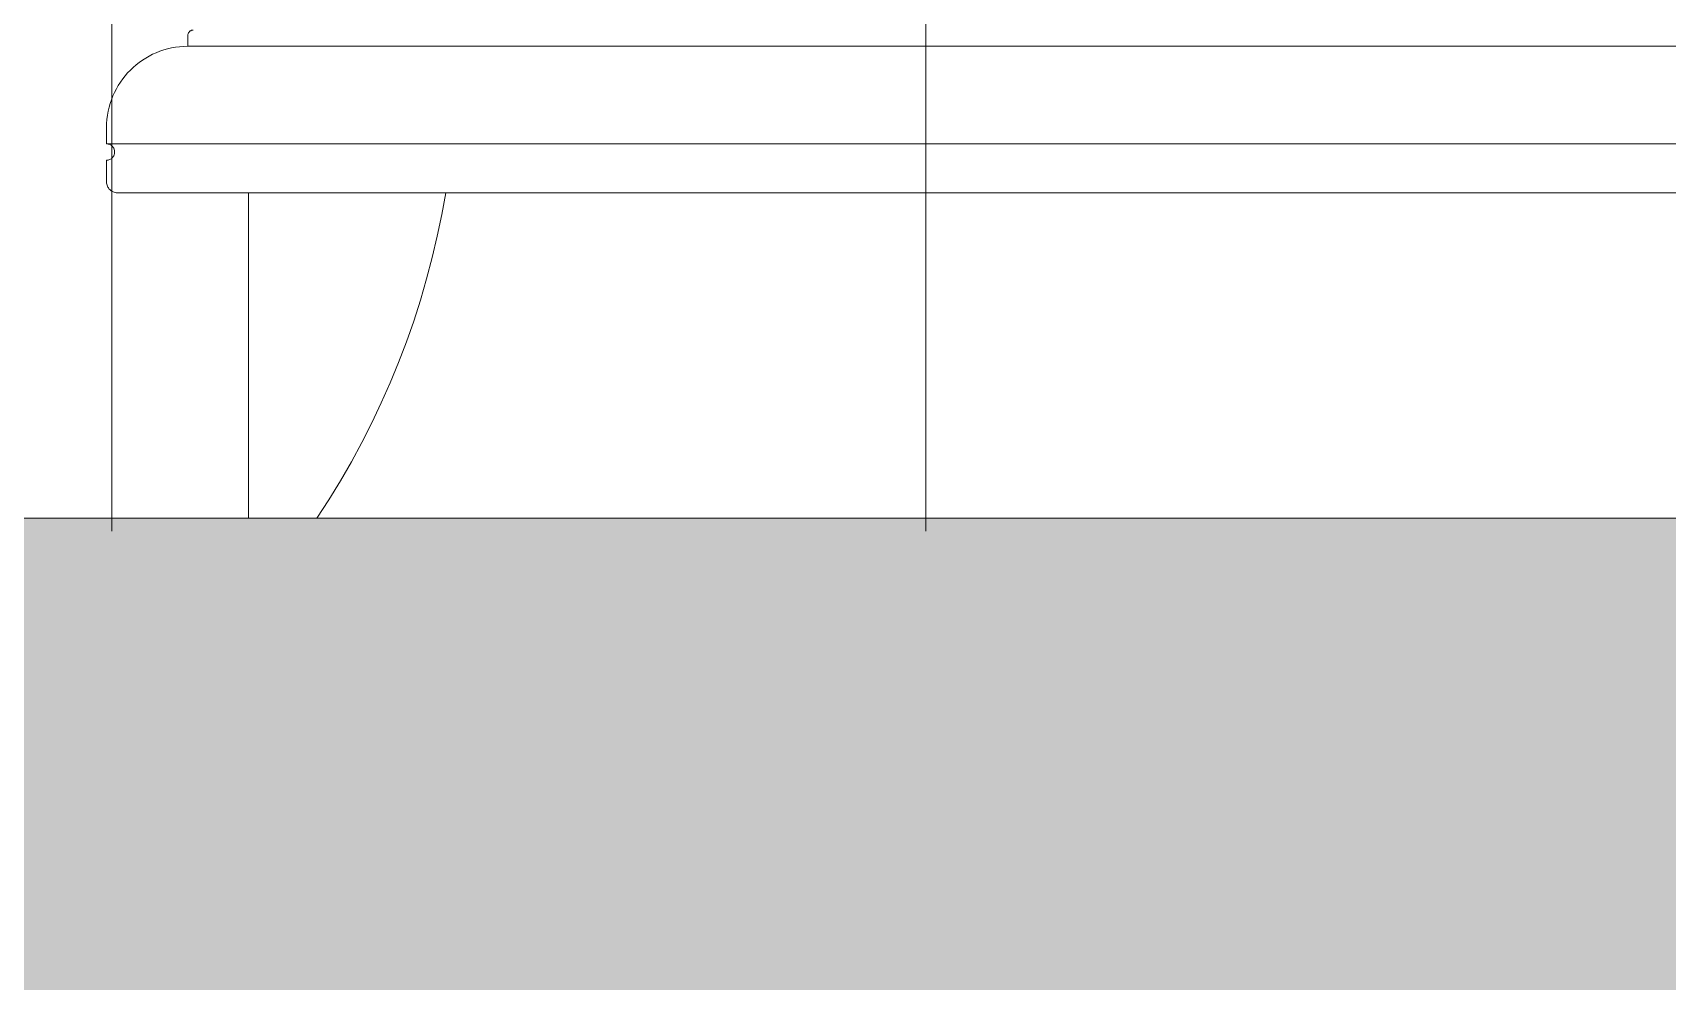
# Model space of a CAD drawing. Header units: millimetres. Extents: x 3162 to 221128, y -144913 to 11496.
# Drawn here: x 53387.3 to 53588.2, y -142091.7 to -141975.1 of the extents above; entities that cross this region are included whole.
import ezdxf

# ---------------------------------------------------------------- set-up
doc = ezdxf.new("R2010")
doc.units = ezdxf.units.MM
doc.header["$LTSCALE"] = 10
doc.linetypes.add('DASH', pattern=[8.89, 6.35, -2.54])
for name, color, linetype, lineweight in [('FC-Hatch【平面填充】', 250, 'Continuous', 0), ('FF-Fixed【固定家具】', 30, 'Continuous', 0), ('Fine【细线】', 250, 'Continuous', 0), ('Finish【完成面】', 2, 'Continuous', 0), ('Wall【立面墙】', 252, 'Continuous', 0)]:
    doc.layers.add(name, color=color, linetype=linetype, lineweight=lineweight)

# ---------------------------------------------------------------- blocks, each defined once
blk = doc.blocks.new('海龙工具_2009102515064284')
at = {"linetype": 'DASH', "ltscale": 1.333333}
blk.add_line((2631.89, 59.33), (2631.89, 58), dxfattribs=at)
at = {"color": 8, "linetype": 'DASH', "ltscale": 200}
for p, q in [((2631.89, 58), (3292.55, 58)), ((2621.89, 46), (3302.55, 46))]:
    blk.add_line(p, q, dxfattribs=at)
at = {"linetype": 'DASH', "ltscale": 2}
blk.add_line((2621.89, 46), (2621.89, 48), dxfattribs=at)
at = {"linetype": 'DASH', "ltscale": 2.666667}
blk.add_line((2621.89, 41.33), (2621.89, 44), dxfattribs=at)
at = {"linetype": 'DASH', "ltscale": 12}
blk.add_line((2623.22, 40), (2635.22, 40), dxfattribs=at)
at = {"linetype": 'DASH', "ltscale": 200}
blk.add_line((2635.22, 40), (3289.22, 40), dxfattribs=at)
at = {"linetype": 'DASH', "ltscale": 40}
blk.add_lwpolyline([(2639.35, 0), (2639.35, 40)], dxfattribs=at)
at = {"linetype": 'DASH', "ltscale": 1.047198}
blk.add_arc((2632.55, 59.33), 0.667, 90, 180, dxfattribs=at)
at = {"linetype": 'DASH', "ltscale": 15.707963}
blk.add_arc((2631.89, 48), 10, 90, 180, dxfattribs=at)
at = {"linetype": 'DASH', "ltscale": 3.141593}
blk.add_arc((2621.89, 45), 1, 270, 90, dxfattribs=at)
at = {"linetype": 'DASH', "ltscale": 2.094395}
blk.add_arc((2623.22, 41.33), 1.33, 180, 270, dxfattribs=at)
at = {"linetype": 'DASH', "ltscale": 43.348433}
blk.add_arc((2563.13, 56.63), 101.8, 326.1997, 350.5962, dxfattribs=at)
blk = doc.blocks.new('C_欧式1800床')
at = {"ltscale": 200}
blk.add_blockref('海龙工具_2009102515064284', (0, 0), dxfattribs=at)

msp = doc.modelspace()

# ---------------------------------------------------------------- hatches: boundary and pattern name
at = {"layer": 'FC-Hatch【平面填充】'}
h = msp.add_hatch(dxfattribs=at)
h.set_pattern_fill('钢筋混凝土', color=256, scale=50, angle=180, style=0, pattern_type=2)
h.set_pattern_definition([(225, (0, -432.137), (35.355339, -35.355339), []), (230, (0, -432.14), (-71.726018, 6.275218), [7.5, -82.5]), (175, (0, -432.14), (13.87511, -75.219228), [6, -66]), (280.4514, (-5.98, -431.614), (-57.85092, -68.94393), [6.374, -70.1142]), (226.1842, (-2e-15, -452.14), (-106.724086, 16.55189), [11.25, -123.75]), (276.6356, (-8.89, -450.76), (-93.46626, -97.41178), [9.56105, -105.1713]), (171.1842, (-2e-15, -452.14), (-93.46618, -97.41189), [9, -99]), (201, (-10, -447.14), (-59.690703, 40.261893), [7.5, -82.5]), (146, (-10, -447.14), (-24.33156, -72.515006), [6, -66]), (251.4514, (-14.974, -443.78), (-84.022234, -32.253037), [6.374, -70.1142]), (217.5, (0, -432.137), (-1.2159855, -33.2893854), [0.5, -65.2, 0.5, -67, 0.5, -66.25]), (187.5, (0, -432.137), (-26.306954, -39.441171), [0.5, -38.2, 0.5, -63.7, 0.5, -25.25]), (147.5, (22.3, -432.137), (-53.3822436, 2.255487), [0.5, -25, 0.5, -78, 0.5, -103.5]), (137.5, (32.3, -432.137), (-58.318617, -10.010498), [0.5, -32.5, 0.5, -51.8, 0.5, -73.5])])
h.paths.add_polyline_path([(49917.08, -142134.76), (49917.08, -142034.76), (56517.08, -142034.76), (56517.08, -142134.76)])

# ---------------------------------------------------------------- linework, layer by layer
at = {"layer": 'FF-Fixed【固定家具】'}
for points in [[(51337.06, -142032.6), (51337.06, -139834.76), (51867.06, -139834.76, -0.363636), (52967.06, -139834.76), (53497.06, -139834.76), (53497.06, -142036.34)], [(51437.06, -142032.6), (51437.06, -139934.76), (51904.71, -139934.76, -0.39036), (52929.4, -139934.76), (53397.06, -139934.76), (53397.06, -142036.34)]]:
    msp.add_lwpolyline(points, format="xyb", dxfattribs=at)
at = {"layer": 'Finish【完成面】'}
msp.add_line((50217.08, -142034.76), (56217.08, -142034.76), dxfattribs=at)
at = {"layer": 'Wall【立面墙】'}
msp.add_lwpolyline([(49917.08, -142034.76), (49917.08, -142034.76), (56517.08, -142034.76), (56517.08, -142034.76)], close=True, dxfattribs=at)

# ---------------------------------------------------------------- block references
at = {"layer": 'Fine【细线】'}
msp.add_blockref('C_欧式1800床', (50774.51, -142034.76), dxfattribs=at)

doc.saveas('drawing.dxf')
